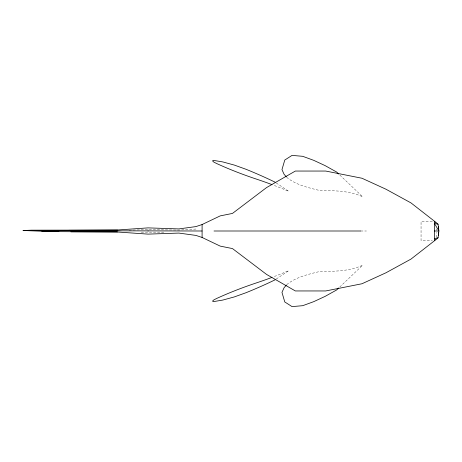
<?xml version="1.0" encoding="UTF-8"?>
<svg xmlns="http://www.w3.org/2000/svg" width="462" height="462" viewBox="0 0 462 462"><rect width="100%" height="100%" fill="white"/><g stroke="black" fill="none" stroke-linecap="round" stroke-linejoin="round"><path stroke-width="0.35" stroke-dasharray="2.31 1.73" d="M436.301 237.335L436.59 232.409M286.723 284.65C295.819 277.142 308.166 274.336 319.427 271.552C334.084 271.24 349.093 271.546 362.71 265.165L339.836 286.942M276.253 279.036L288.773 270.64A85.32 17.088 -19 0 1 272.395 277.235M195.94 229.037L178.863 230.076L148.036 229.614L128.713 230.203M163.808 232.149L140.165 232.149M432.334 221.512L421.055 221.512L421.055 240.488L432.334 240.488M360.695 231L366.424 231M276.253 182.964L288.773 191.36A85.32 17.088 19 0 0 272.395 184.765M339.836 175.058L362.71 196.835C349.093 190.454 334.084 190.76 319.427 190.448C308.166 187.664 295.819 184.858 286.723 177.35M436.55 228.886L436.63 230.295M148.036 229.614L148.036 231.693"/><path stroke-width="0.69" d="M70.888 231.826L117.261 231.93L53.228 231.635L23.1 230.509L31.399 230.174L117.261 230.07L68.769 230.307M117.261 231.993L148.036 234.118L178.863 233.079L195.94 235.412L202.09 237.462L220.212 246.113L232.467 248.573L266.574 274.434L295.351 290.95L325.733 290.95L361.971 283.755L385.949 272.788L411.001 259.084L436.174 239.443L438.063 237.774L438.9 231L438.063 224.226L436.174 222.557L411.001 202.916L385.949 189.212L361.971 178.245L325.733 171.05L295.351 171.05L266.574 187.566L232.467 213.427L220.212 215.887L202.09 224.538L195.94 226.588L178.863 228.921L148.036 227.882L117.261 230.007M435.256 239.437L434.447 240.488L434.447 221.512L435.256 222.563M286.278 285.175L284.049 287.78L281.97 292.388L284.771 301.952L292.036 306.606L302.708 305.688L313.75 301.651L325.121 296.373L336.717 289.911L338.796 287.93M434.447 238.611L438.063 237.774M23.1 230.636L202.09 231M214.01 231L360.712 231M434.447 231L438.9 231L434.447 223.389L438.063 224.226M58.882 231.277L51.808 231.225M41.834 231.271L53.234 231.508M338.796 174.07L336.717 172.089L325.121 165.627L313.75 160.349L302.708 156.312L292.036 155.394L284.771 160.048L281.97 169.612L284.049 174.22L286.278 176.825M438.496 226.778L438.496 229.591M438.496 232.409L438.496 235.222M202.09 224.538L202.09 237.462M275.063 279.833A117.972 23.631 -19 0 1 246.096 292.689L234.326 296.922L222.811 300.063L213.207 301.663L212.56 301.057L213.923 299.838L216.897 298.36A85.996 17.227 -19 0 1 256.629 282.825A85.32 17.088 -19 0 0 271.72 277.489M275.063 182.167A117.972 23.631 19 0 0 246.096 169.311L234.326 165.078L222.811 161.937L213.207 160.337L212.56 160.943L213.923 162.162L216.897 163.64A85.996 17.227 19 0 0 256.629 179.175A85.32 17.088 19 0 1 271.72 184.511"/></g></svg>
